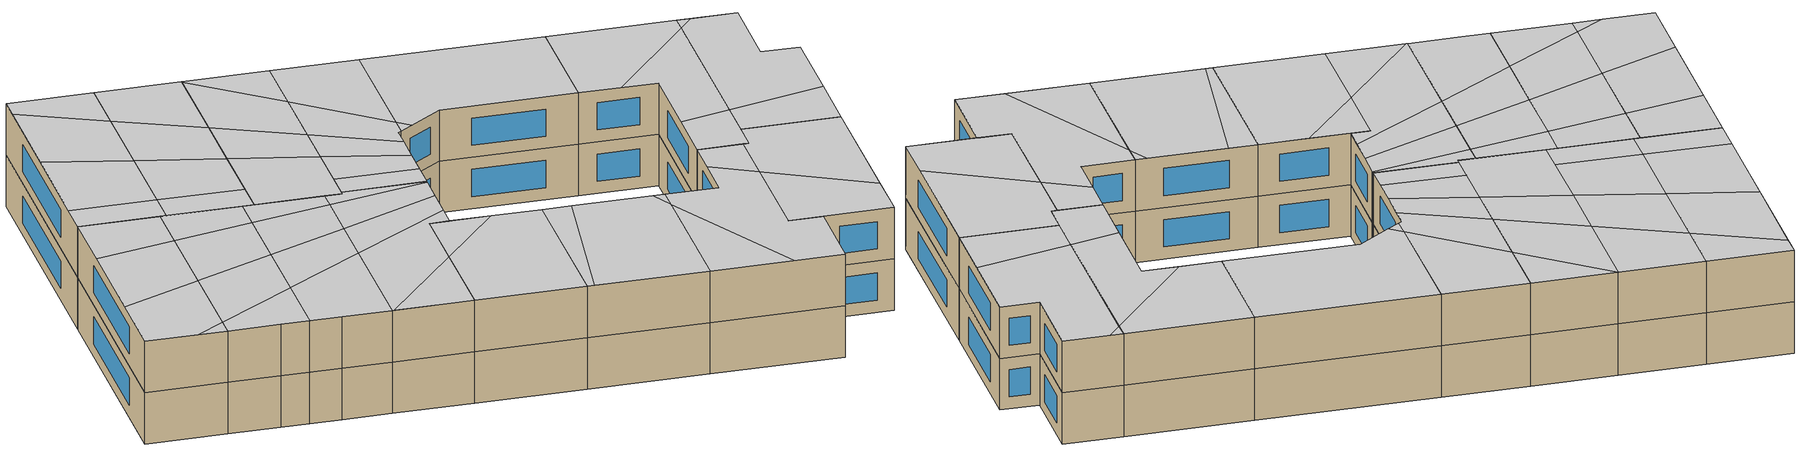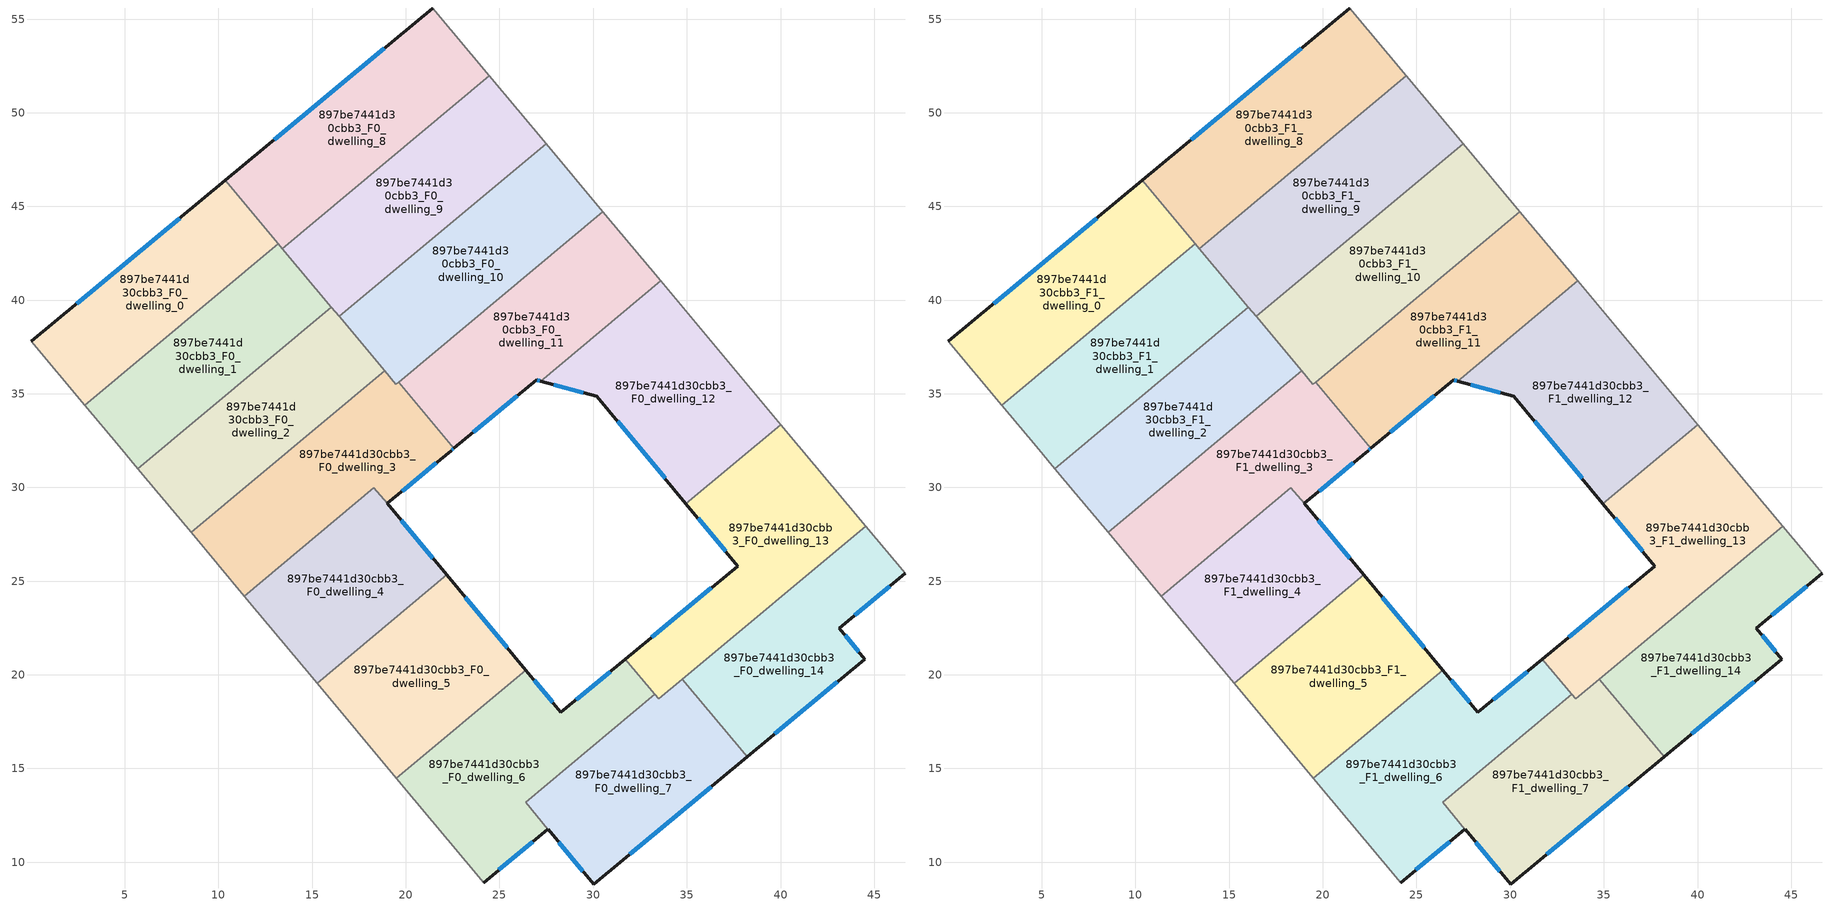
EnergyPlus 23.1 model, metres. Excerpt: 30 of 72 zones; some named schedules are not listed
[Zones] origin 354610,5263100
897be7441d30cbb3_F0_dwelling_0
 floor ground (EU_floor_Construction): 10.36,46.4 13.19,43.02 2.87,34.39 0.02,37.8 z0
 wall outside (EU_wall_Construction): 10.36,46.4 0.02,37.8 z0:3
 wall to 897be7441d30cbb3_F0_dwelling_1 (EU_wall_Construction): 2.87,34.39 13.19,43.02 z0:3
 wall adiabatic (EU_wall_Construction): 0.02,37.8 2.87,34.39 z0:3
 wall to 897be7441d30cbb3_F0_dwelling_8 (EU_wall_Construction): 13.19,43.02 10.36,46.4 z0:3
 window (EU_Window_Construction): 7.93,44.38 2.45,39.82 z0.7:2.3
897be7441d30cbb3_F0_dwelling_1
 floor ground (EU_floor_Construction): 13.19,43.02 16.03,39.62 5.7,31 4.7,32.2 2.87,34.39 z0
 wall to 897be7441d30cbb3_F0_dwelling_2 (EU_wall_Construction): 5.7,31 16.03,39.62 z0:3
 wall adiabatic (EU_wall_Construction): 2.87,34.39 4.7,32.2 5.7,31 z0:3
 wall to 897be7441d30cbb3_F0_dwelling_9 (EU_wall_Construction): 16.03,39.62 13.41,42.75 z0:3
 wall to 897be7441d30cbb3_F0_dwelling_8 (EU_wall_Construction): 13.41,42.75 13.19,43.02 z0:3
897be7441d30cbb3_F0_dwelling_10
 floor ground (EU_floor_Construction): 27.48,48.35 30.51,44.72 19.47,35.5 16.44,39.13 z0
 wall to 897be7441d30cbb3_F0_dwelling_9 (EU_wall_Construction): 27.48,48.35 16.44,39.13 z0:3
 wall adiabatic (EU_wall_Construction): 30.51,44.72 27.48,48.35 z0:3
 wall to 897be7441d30cbb3_F0_dwelling_11 (EU_wall_Construction): 19.62,35.63 30.51,44.72 z0:3
 wall to 897be7441d30cbb3_F0_dwelling_2 (EU_wall_Construction): 16.44,39.13 18.86,36.23 z0:3
 wall to 897be7441d30cbb3_F0_dwelling_3 (EU_wall_Construction): 18.86,36.22 19.47,35.5 19.62,35.63 z0:3
897be7441d30cbb3_F0_dwelling_11
 floor ground (EU_floor_Construction): 30.51,44.72 33.6,41.03 27.19,35.68 26.98,35.74 22.57,32.1 19.62,35.63 z0
 wall outside (EU_wall_Construction): 22.57,32.1 26.98,35.74 27.19,35.68 z0:3
 wall adiabatic (EU_wall_Construction): 33.6,41.03 30.51,44.72 z0:3
 wall to 897be7441d30cbb3_F0_dwelling_12 (EU_wall_Construction): 27.19,35.68 33.6,41.03 z0:3
 wall to 897be7441d30cbb3_F0_dwelling_3 (EU_wall_Construction): 19.62,35.63 22.57,32.1 z0:3
 window (EU_Window_Construction): 27.03,35.73 27.14,35.7 / 23.6,32.95 25.94,34.89 z0.7:2.3
897be7441d30cbb3_F0_dwelling_12
 floor ground (EU_floor_Construction): 33.6,41.03 40.01,33.36 34.95,29.13 30.19,34.87 27.19,35.68 z0
 wall outside (EU_wall_Construction): 27.19,35.68 30.19,34.87 34.95,29.13 z0:3
 wall adiabatic (EU_wall_Construction): 40.01,33.36 33.6,41.03 z0:3
 wall to 897be7441d30cbb3_F0_dwelling_13 (EU_wall_Construction): 34.95,29.13 40.01,33.36 z0:3
 window (EU_Window_Construction): 31.31,33.52 33.83,30.48 / 27.9,35.49 29.48,35.06 z0.7:2.3
897be7441d30cbb3_F0_dwelling_13
 floor ground (EU_floor_Construction): 40.01,33.36 44.54,27.94 33.49,18.71 31.72,20.84 37.72,25.8 34.95,29.13 z0
 wall outside (EU_wall_Construction): 34.95,29.13 37.72,25.8 31.72,20.84 z0:3
 wall adiabatic (EU_wall_Construction): 44.54,27.94 40.01,33.36 z0:3
 wall to 897be7441d30cbb3_F0_dwelling_14 (EU_wall_Construction): 34.76,19.77 44.54,27.94 z0:3
 wall to 897be7441d30cbb3_F0_dwelling_6 (EU_wall_Construction): 31.72,20.84 33.29,18.96 z0:3
 wall to 897be7441d30cbb3_F0_dwelling_7 (EU_wall_Construction): 33.29,18.96 33.49,18.71 34.76,19.77 z0:3
 window (EU_Window_Construction): 36.31,24.63 33.13,22 / 35.6,28.35 37.07,26.58 z0.7:2.3
897be7441d30cbb3_F0_dwelling_14
 floor ground (EU_floor_Construction): 44.54,27.94 46.65,25.41 43.13,22.49 44.49,20.84 38.22,15.63 34.76,19.77 z0
 wall outside (EU_wall_Construction): 38.22,15.63 44.49,20.84 43.13,22.49 46.65,25.41 z0:3
 wall adiabatic (EU_wall_Construction): 46.65,25.41 44.54,27.94 z0:3
 wall to 897be7441d30cbb3_F0_dwelling_7 (EU_wall_Construction): 34.76,19.77 38.22,15.63 z0:3
 window (EU_Window_Construction): 43.95,23.17 45.82,24.72 / 44.17,21.23 43.45,22.1 / 39.69,16.85 43.02,19.62 z0.7:2.3
897be7441d30cbb3_F0_dwelling_2
 floor ground (EU_floor_Construction): 16.03,39.62 18.86,36.22 8.54,27.6 6.8,29.67 5.7,31 z0
 wall to 897be7441d30cbb3_F0_dwelling_3 (EU_wall_Construction): 8.54,27.6 18.86,36.22 z0:3
 wall adiabatic (EU_wall_Construction): 5.7,31 6.8,29.67 8.54,27.6 z0:3
 wall to 897be7441d30cbb3_F0_dwelling_9 (EU_wall_Construction): 16.44,39.13 16.03,39.62 z0:3
897be7441d30cbb3_F0_dwelling_3
 floor ground (EU_floor_Construction): 19.62,35.63 22.57,32.1 22.42,31.97 19,29.14 18.3,29.99 11.37,24.2 8.54,27.6 18.86,36.22 19.47,35.5 z0
 wall outside (EU_wall_Construction): 19,29.14 22.42,31.97 22.57,32.1 z0:3
 wall to 897be7441d30cbb3_F0_dwelling_4 (EU_wall_Construction): 11.37,24.2 18.3,29.99 19,29.14 z0:3
 wall adiabatic (EU_wall_Construction): 8.54,27.6 11.37,24.2 z0:3
 window (EU_Window_Construction): 22.45,32 22.53,32.07 / 19.8,29.81 21.61,31.31 z0.7:2.3
897be7441d30cbb3_F0_dwelling_4
 floor ground (EU_floor_Construction): 18.3,29.99 22.17,25.33 15.26,19.55 11.37,24.2 z0
 wall outside (EU_wall_Construction): 22.17,25.33 19,29.15 z0:3
 wall to 897be7441d30cbb3_F0_dwelling_5 (EU_wall_Construction): 15.26,19.55 22.17,25.33 z0:3
 wall adiabatic (EU_wall_Construction): 11.37,24.2 15.26,19.55 z0:3
 window (EU_Window_Construction): 21.43,26.23 19.74,28.25 z0.7:2.3
897be7441d30cbb3_F0_dwelling_5
 floor ground (EU_floor_Construction): 22.17,25.33 26.4,20.25 19.5,14.48 15.26,19.55 z0
 wall outside (EU_wall_Construction): 26.4,20.25 22.17,25.33 z0:3
 wall to 897be7441d30cbb3_F0_dwelling_6 (EU_wall_Construction): 19.5,14.48 26.4,20.25 z0:3
 wall adiabatic (EU_wall_Construction): 15.26,19.55 19.5,14.48 z0:3
 window (EU_Window_Construction): 25.41,21.44 23.17,24.14 z0.7:2.3
897be7441d30cbb3_F0_dwelling_6
 floor ground (EU_floor_Construction): 31.72,20.84 33.29,18.96 26.39,13.2 27.59,11.76 24.15,8.91 19.5,14.48 26.4,20.25 28.28,17.99 z0
 wall outside (EU_wall_Construction): 31.72,20.84 28.28,17.99 26.4,20.25 / 24.15,8.91 27.59,11.76 z0:3
 wall adiabatic (EU_wall_Construction): 19.5,14.48 24.15,8.91 z0:3
 wall to 897be7441d30cbb3_F0_dwelling_7 (EU_wall_Construction): 27.59,11.76 26.39,13.2 33.29,18.96 z0:3
 window (EU_Window_Construction): 27.84,18.52 26.84,19.72 / 30.91,20.17 29.08,18.66 / 24.96,9.58 26.78,11.09 z0.7:2.3
897be7441d30cbb3_F0_dwelling_7
 floor ground (EU_floor_Construction): 34.76,19.77 38.22,15.63 30.03,8.83 26.39,13.2 33.29,18.96 33.49,18.71 z0
 wall outside (EU_wall_Construction): 27.59,11.76 30.03,8.83 38.22,15.63 z0:3
 window (EU_Window_Construction): 31.95,10.43 36.3,14.03 / 28.16,11.07 29.46,9.52 z0.7:2.3
897be7441d30cbb3_F0_dwelling_8
 floor ground (EU_floor_Construction): 21.43,55.59 24.45,51.98 13.41,42.75 10.36,46.4 z0
 wall outside (EU_wall_Construction): 21.43,55.59 10.36,46.4 z0:3
 wall to 897be7441d30cbb3_F0_dwelling_9 (EU_wall_Construction): 13.41,42.75 24.45,51.98 z0:3
 wall adiabatic (EU_wall_Construction): 24.45,51.98 21.43,55.59 z0:3
 window (EU_Window_Construction): 18.83,53.43 12.96,48.56 z0.7:2.3
897be7441d30cbb3_F0_dwelling_9
 floor ground (EU_floor_Construction): 24.45,51.98 27.48,48.35 16.44,39.13 13.41,42.75 z0
 wall adiabatic (EU_wall_Construction): 27.48,48.35 24.45,51.98 z0:3
897be7441d30cbb3_F1_dwelling_0
 floor to 897be7441d30cbb3_F0_dwelling_0 (EU_floor_Construction): 10.36,46.4 13.19,43.02 2.87,34.39 0.02,37.8 z3
 wall outside (EU_wall_Construction): 10.36,46.4 0.02,37.8 z3:6
 wall to 897be7441d30cbb3_F1_dwelling_1 (EU_wall_Construction): 2.87,34.39 13.19,43.02 z3:6
 wall adiabatic (EU_wall_Construction): 0.02,37.8 2.87,34.39 z3:6
 wall to 897be7441d30cbb3_F1_dwelling_8 (EU_wall_Construction): 13.19,43.02 10.36,46.4 z3:6
 window (EU_Window_Construction): 7.93,44.38 2.45,39.82 z3.7:5.3
 ceiling adiabatic (EU_roof_Construction): 10.99,41.18 7.47,43.99 3.12,40.38 7.39,38.17 z6
 ceiling to 897be7441d30cbb3_F2_dwelling_7 (EU_floor_Construction): 7.39,38.17 3.12,40.38 0.02,37.8 1.84,35.62 3.66,35.06 z6
 ceiling to 897be7441d30cbb3_F2_dwelling_5 (EU_floor_Construction): 13.19,43.02 10.36,46.4 7.47,43.99 10.99,41.18 z6
 ceiling to 897be7441d30cbb3_F2_dwelling_8 (EU_floor_Construction): 3.66,35.06 1.84,35.62 2.87,34.39 z6
897be7441d30cbb3_F1_dwelling_1
 floor to 897be7441d30cbb3_F0_dwelling_1 (EU_floor_Construction): 13.19,43.02 16.03,39.62 5.7,31 4.7,32.2 2.87,34.39 z3
 wall to 897be7441d30cbb3_F1_dwelling_2 (EU_wall_Construction): 5.7,31 16.03,39.62 z3:6
 wall adiabatic (EU_wall_Construction): 2.87,34.39 4.7,32.2 5.7,31 z3:6
 wall to 897be7441d30cbb3_F1_dwelling_9 (EU_wall_Construction): 16.03,39.62 13.41,42.75 z3:6
 wall to 897be7441d30cbb3_F1_dwelling_8 (EU_wall_Construction): 13.41,42.75 13.19,43.02 z3:6
 ceiling to 897be7441d30cbb3_F2_dwelling_7 (EU_floor_Construction): 11.66,35.97 7.39,38.17 3.66,35.06 8.69,33.49 z6
 ceiling to 897be7441d30cbb3_F2_dwelling_8 (EU_floor_Construction): 8.69,33.49 3.66,35.06 2.87,34.39 4.7,32.2 5.7,31 z6
 ceiling to 897be7441d30cbb3_F2_dwelling_6 (EU_floor_Construction): 14.53,38.37 10.99,41.18 7.39,38.17 11.66,35.97 z6
 ceiling to 897be7441d30cbb3_F2_dwelling_5 (EU_floor_Construction): 16.03,39.62 13.19,43.02 10.99,41.18 14.53,38.37 z6
897be7441d30cbb3_F1_dwelling_10
 floor to 897be7441d30cbb3_F0_dwelling_10 (EU_floor_Construction): 27.48,48.35 30.51,44.72 19.47,35.5 16.44,39.13 z3
 wall to 897be7441d30cbb3_F1_dwelling_9 (EU_wall_Construction): 27.48,48.35 16.44,39.13 z3:6
 wall adiabatic (EU_wall_Construction): 30.51,44.72 27.48,48.35 z3:6
 wall to 897be7441d30cbb3_F1_dwelling_11 (EU_wall_Construction): 19.62,35.63 30.51,44.72 z3:6
 wall to 897be7441d30cbb3_F1_dwelling_2 (EU_wall_Construction): 16.44,39.13 18.86,36.23 z3:6
 wall to 897be7441d30cbb3_F1_dwelling_3 (EU_wall_Construction): 18.86,36.22 19.47,35.5 19.62,35.63 z3:6
 ceiling to 897be7441d30cbb3_F2_dwelling_2 (EU_floor_Construction): 27.73,42.4 27.47,48.35 23.34,44.89 24.76,39.92 z6
 ceiling to 897be7441d30cbb3_F2_dwelling_1 (EU_floor_Construction): 30.51,44.72 27.48,48.35 27.47,48.35 27.73,42.4 z6
 ceiling to 897be7441d30cbb3_F2_dwelling_3 (EU_floor_Construction): 24.76,39.92 23.34,44.89 20.57,42.58 22.78,38.26 z6
 ceiling adiabatic (EU_roof_Construction): 22.78,38.26 20.57,42.58 16.44,39.13 19.47,35.5 z6
897be7441d30cbb3_F1_dwelling_11
 floor to 897be7441d30cbb3_F0_dwelling_11 (EU_floor_Construction): 30.51,44.72 33.6,41.03 27.19,35.68 26.98,35.74 22.57,32.1 19.62,35.63 z3
 wall outside (EU_wall_Construction): 22.57,32.1 26.98,35.74 27.19,35.68 z3:6
 wall adiabatic (EU_wall_Construction): 33.6,41.03 30.51,44.72 z3:6
 wall to 897be7441d30cbb3_F1_dwelling_12 (EU_wall_Construction): 27.19,35.68 33.6,41.03 z3:6
 wall to 897be7441d30cbb3_F1_dwelling_3 (EU_wall_Construction): 19.62,35.63 22.57,32.1 z3:6
 window (EU_Window_Construction): 27.03,35.73 27.14,35.7 / 23.6,32.95 25.94,34.89 z3.7:5.3
 ceiling to 897be7441d30cbb3_F2_dwelling_1 (EU_floor_Construction): 33.6,41.03 30.51,44.72 27.73,42.4 27.98,36.34 z6
 ceiling to 897be7441d30cbb3_F2_dwelling_3 (EU_floor_Construction): 26.15,35.06 24.76,39.92 22.78,38.26 24.93,34.05 z6
 ceiling to 897be7441d30cbb3_F2_dwelling_2 (EU_floor_Construction): 27.19,35.68 27.98,36.34 27.73,42.4 24.76,39.92 26.15,35.06 26.98,35.74 z6
 ceiling to 897be7441d30cbb3_F2_dwelling_4 (EU_floor_Construction): 24.93,34.05 22.78,38.26 20.8,36.61 23.71,33.04 z6
 ceiling adiabatic (EU_roof_Construction): 23.71,33.04 20.8,36.61 19.62,35.63 22.57,32.1 z6
897be7441d30cbb3_F1_dwelling_12
 floor to 897be7441d30cbb3_F0_dwelling_12 (EU_floor_Construction): 33.6,41.03 40.01,33.36 34.95,29.13 30.19,34.87 27.19,35.68 z3
 wall outside (EU_wall_Construction): 27.19,35.68 30.19,34.87 34.95,29.13 z3:6
 wall adiabatic (EU_wall_Construction): 40.01,33.36 33.6,41.03 z3:6
 wall to 897be7441d30cbb3_F1_dwelling_13 (EU_wall_Construction): 34.95,29.13 40.01,33.36 z3:6
 window (EU_Window_Construction): 31.31,33.52 33.83,30.48 / 27.9,35.49 29.48,35.06 z3.7:5.3
 ceiling to 897be7441d30cbb3_F2_dwelling_2 (EU_floor_Construction): 28.02,35.46 27.98,36.34 27.19,35.68 z6
 ceiling adiabatic (EU_roof_Construction): 40.01,33.36 33.6,41.03 27.98,36.34 28.02,35.46 30.19,34.87 34.95,29.13 z6
897be7441d30cbb3_F1_dwelling_13
 floor to 897be7441d30cbb3_F0_dwelling_13 (EU_floor_Construction): 40.01,33.36 44.54,27.94 33.49,18.71 31.72,20.84 37.72,25.8 34.95,29.13 z3
 wall outside (EU_wall_Construction): 34.95,29.13 37.72,25.8 31.72,20.84 z3:6
 wall adiabatic (EU_wall_Construction): 44.54,27.94 40.01,33.36 z3:6
 wall to 897be7441d30cbb3_F1_dwelling_14 (EU_wall_Construction): 34.76,19.77 44.54,27.94 z3:6
 wall to 897be7441d30cbb3_F1_dwelling_6 (EU_wall_Construction): 31.72,20.84 33.29,18.96 z3:6
 wall to 897be7441d30cbb3_F1_dwelling_7 (EU_wall_Construction): 33.29,18.96 33.49,18.71 34.76,19.77 z3:6
 window (EU_Window_Construction): 36.31,24.63 33.13,22 / 35.6,28.35 37.07,26.58 z3.7:5.3
 ceiling to 897be7441d30cbb3_F2_dwelling_13 (EU_floor_Construction): 43.84,27.35 36.43,27.35 37.72,25.8 34.25,22.93 36.51,21.23 z6
 ceiling to 897be7441d30cbb3_F2_dwelling_0 (EU_floor_Construction): 44.54,27.94 40.01,33.36 34.95,29.13 36.43,27.35 43.84,27.35 z6
 ceiling to 897be7441d30cbb3_F2_dwelling_12 (EU_floor_Construction): 36.51,21.23 34.25,22.93 31.72,20.84 33.29,18.96 33.49,18.71 z6
897be7441d30cbb3_F1_dwelling_14
 floor to 897be7441d30cbb3_F0_dwelling_14 (EU_floor_Construction): 44.54,27.94 46.65,25.41 43.13,22.49 44.49,20.84 38.22,15.63 34.76,19.77 z3
 wall outside (EU_wall_Construction): 38.22,15.63 44.49,20.84 43.13,22.49 46.65,25.41 z3:6
 wall adiabatic (EU_wall_Construction): 46.65,25.41 44.54,27.94 z3:6
 wall to 897be7441d30cbb3_F1_dwelling_7 (EU_wall_Construction): 34.76,19.77 38.22,15.63 z3:6
 window (EU_Window_Construction): 43.95,23.17 45.82,24.72 / 44.17,21.23 43.45,22.1 / 39.69,16.85 43.02,19.62 z3.7:5.3
 ceiling to 897be7441d30cbb3_F2_dwelling_13 (EU_floor_Construction): 44.49,20.84 43.13,22.49 46.65,25.41 45.03,27.35 43.84,27.35 36.51,21.23 40.95,17.9 z6
 ceiling to 897be7441d30cbb3_F2_dwelling_0 (EU_floor_Construction): 45.03,27.35 44.54,27.94 43.84,27.35 z6
 ceiling to 897be7441d30cbb3_F2_dwelling_12 (EU_floor_Construction): 40.95,17.9 36.51,21.23 34.76,19.77 38.22,15.63 z6
897be7441d30cbb3_F1_dwelling_2
 floor to 897be7441d30cbb3_F0_dwelling_2 (EU_floor_Construction): 16.03,39.62 18.86,36.22 8.54,27.6 6.8,29.67 5.7,31 z3
 wall to 897be7441d30cbb3_F1_dwelling_3 (EU_wall_Construction): 8.54,27.6 18.86,36.22 z3:6
 wall adiabatic (EU_wall_Construction): 5.7,31 6.8,29.67 8.54,27.6 z3:6
 wall to 897be7441d30cbb3_F1_dwelling_9 (EU_wall_Construction): 16.44,39.13 16.03,39.62 z3:6
 ceiling to 897be7441d30cbb3_F2_dwelling_8 (EU_floor_Construction): 13.71,31.92 8.69,33.49 5.7,31 6.8,29.67 8.54,27.6 z6
 ceiling to 897be7441d30cbb3_F2_dwelling_7 (EU_floor_Construction): 15.92,33.77 11.66,35.97 8.69,33.49 13.71,31.92 z6
 ceiling to 897be7441d30cbb3_F2_dwelling_6 (EU_floor_Construction): 18.06,35.55 14.53,38.37 11.66,35.97 15.92,33.77 z6
 ceiling to 897be7441d30cbb3_F2_dwelling_5 (EU_floor_Construction): 18.86,36.22 16.03,39.62 14.53,38.37 18.06,35.55 z6
897be7441d30cbb3_F1_dwelling_3
 floor to 897be7441d30cbb3_F0_dwelling_3 (EU_floor_Construction): 19.62,35.63 22.57,32.1 22.42,31.97 19,29.14 18.3,29.99 11.37,24.2 8.54,27.6 18.86,36.22 19.47,35.5 z3
 wall outside (EU_wall_Construction): 19,29.14 22.42,31.97 22.57,32.1 z3:6
 wall to 897be7441d30cbb3_F1_dwelling_4 (EU_wall_Construction): 11.37,24.2 18.3,29.99 19,29.14 z3:6
 wall adiabatic (EU_wall_Construction): 8.54,27.6 11.37,24.2 z3:6
 window (EU_Window_Construction): 22.45,32 22.53,32.07 / 19.8,29.81 21.61,31.31 z3.7:5.3
 ceiling to 897be7441d30cbb3_F2_dwelling_9 (EU_floor_Construction): 15.27,27.46 8.61,27.51 11.37,24.2 z6
 ceiling to 897be7441d30cbb3_F2_dwelling_8 (EU_floor_Construction): 19,29.14 19.99,29.96 13.71,31.92 8.54,27.6 8.61,27.51 15.27,27.46 18.3,29.99 z6
 ceiling to 897be7441d30cbb3_F2_dwelling_7 (EU_floor_Construction): 21.26,31.02 15.92,33.77 13.71,31.92 19.99,29.96 z6
 ceiling to 897be7441d30cbb3_F2_dwelling_6 (EU_floor_Construction): 22.42,31.97 22.49,32.03 18.06,35.55 15.92,33.77 21.26,31.02 z6
 ceiling to 897be7441d30cbb3_F2_dwelling_5 (EU_floor_Construction): 22.57,32.1 19.62,35.63 19.47,35.5 18.86,36.22 18.06,35.55 22.49,32.03 z6
897be7441d30cbb3_F1_dwelling_4
 floor to 897be7441d30cbb3_F0_dwelling_4 (EU_floor_Construction): 18.3,29.99 22.17,25.33 15.26,19.55 11.37,24.2 z3
 wall outside (EU_wall_Construction): 22.17,25.33 19,29.15 z3:6
 wall to 897be7441d30cbb3_F1_dwelling_5 (EU_wall_Construction): 15.26,19.55 22.17,25.33 z3:6
 wall adiabatic (EU_wall_Construction): 11.37,24.2 15.26,19.55 z3:6
 window (EU_Window_Construction): 21.43,26.23 19.74,28.25 z3.7:5.3
 ceiling to 897be7441d30cbb3_F2_dwelling_9 (EU_floor_Construction): 22.17,25.33 20.44,27.42 15.27,27.46 11.37,24.2 15.26,19.56 z6
 ceiling to 897be7441d30cbb3_F2_dwelling_8 (EU_floor_Construction): 20.44,27.42 18.3,29.99 15.27,27.46 z6
897be7441d30cbb3_F1_dwelling_5
 floor to 897be7441d30cbb3_F0_dwelling_5 (EU_floor_Construction): 22.17,25.33 26.4,20.25 19.5,14.48 15.26,19.55 z3
 wall outside (EU_wall_Construction): 26.4,20.25 22.17,25.33 z3:6
 wall to 897be7441d30cbb3_F1_dwelling_6 (EU_wall_Construction): 19.5,14.48 26.4,20.25 z3:6
 wall adiabatic (EU_wall_Construction): 15.26,19.55 19.5,14.48 z3:6
 window (EU_Window_Construction): 25.41,21.44 23.17,24.14 z3.7:5.3
 ceiling to 897be7441d30cbb3_F2_dwelling_10 (EU_floor_Construction): 25.53,19.51 25.98,20.76 23.2,24.09 15.52,19.24 19.5,14.48 z6
 ceiling to 897be7441d30cbb3_F2_dwelling_11 (EU_floor_Construction): 26.4,20.25 25.98,20.76 25.53,19.51 z6
 ceiling to 897be7441d30cbb3_F2_dwelling_9 (EU_floor_Construction): 23.2,24.09 22.17,25.33 15.26,19.56 15.52,19.24 z6
897be7441d30cbb3_F1_dwelling_6
 floor to 897be7441d30cbb3_F0_dwelling_6 (EU_floor_Construction): 31.72,20.84 33.29,18.96 26.39,13.2 27.59,11.76 24.15,8.91 19.5,14.48 26.4,20.25 28.28,17.99 z3
 wall outside (EU_wall_Construction): 31.72,20.84 28.28,17.99 26.4,20.25 / 24.15,8.91 27.59,11.76 z3:6
 wall adiabatic (EU_wall_Construction): 19.5,14.48 24.15,8.91 z3:6
 wall to 897be7441d30cbb3_F1_dwelling_7 (EU_wall_Construction): 27.59,11.76 26.39,13.2 33.29,18.96 z3:6
 window (EU_Window_Construction): 27.84,18.52 26.84,19.72 / 30.91,20.17 29.08,18.66 / 24.96,9.58 26.78,11.09 z3.7:5.3
 ceiling to 897be7441d30cbb3_F2_dwelling_11 (EU_floor_Construction): 27.59,11.76 26.39,13.2 30.77,16.86 30.16,19.55 28.28,17.99 26.4,20.25 25.53,19.51 22.43,10.97 24.15,8.91 z6
 ceiling to 897be7441d30cbb3_F2_dwelling_10 (EU_floor_Construction): 22.43,10.97 25.53,19.51 19.5,14.48 z6
 ceiling to 897be7441d30cbb3_F2_dwelling_12 (EU_floor_Construction): 33.29,18.96 31.72,20.84 30.16,19.55 30.77,16.86 z6
897be7441d30cbb3_F1_dwelling_7
 floor to 897be7441d30cbb3_F0_dwelling_7 (EU_floor_Construction): 34.76,19.77 38.22,15.63 30.03,8.83 26.39,13.2 33.29,18.96 33.49,18.71 z3
 wall outside (EU_wall_Construction): 27.59,11.76 30.03,8.83 38.22,15.63 z3:6
 window (EU_Window_Construction): 31.95,10.43 36.3,14.03 / 28.16,11.07 29.46,9.52 z3.7:5.3
 ceiling to 897be7441d30cbb3_F2_dwelling_12 (EU_floor_Construction): 38.22,15.63 34.76,19.77 33.49,18.71 33.29,18.96 30.77,16.86 32.2,10.64 z6
 ceiling to 897be7441d30cbb3_F2_dwelling_11 (EU_floor_Construction): 32.2,10.64 30.77,16.86 26.39,13.2 30.03,8.83 z6
897be7441d30cbb3_F1_dwelling_8
 floor to 897be7441d30cbb3_F0_dwelling_8 (EU_floor_Construction): 21.43,55.59 24.45,51.98 13.41,42.75 10.36,46.4 z3
 wall outside (EU_wall_Construction): 21.43,55.59 10.36,46.4 z3:6
 wall to 897be7441d30cbb3_F1_dwelling_9 (EU_wall_Construction): 13.41,42.75 24.45,51.98 z3:6
 wall adiabatic (EU_wall_Construction): 24.45,51.98 21.43,55.59 z3:6
 window (EU_Window_Construction): 18.83,53.43 12.96,48.56 z3.7:5.3
 ceiling to 897be7441d30cbb3_F2_dwelling_3 (EU_floor_Construction): 21.92,49.86 20.5,54.82 16.16,51.21 18.36,46.89 z6
 ceiling to 897be7441d30cbb3_F2_dwelling_4 (EU_floor_Construction): 18.36,46.89 16.16,51.21 11.81,47.6 14.81,43.93 z6
 ceiling to 897be7441d30cbb3_F2_dwelling_2 (EU_floor_Construction): 24.45,51.98 21.43,55.59 20.5,54.82 21.92,49.86 z6
 ceiling to 897be7441d30cbb3_F2_dwelling_5 (EU_floor_Construction): 14.81,43.93 11.81,47.6 10.36,46.4 13.41,42.75 z6
897be7441d30cbb3_F1_dwelling_9
 floor to 897be7441d30cbb3_F0_dwelling_9 (EU_floor_Construction): 24.45,51.98 27.48,48.35 16.44,39.13 13.41,42.75 z3
 wall adiabatic (EU_wall_Construction): 27.48,48.35 24.45,51.98 z3:6
 ceiling to 897be7441d30cbb3_F2_dwelling_4 (EU_floor_Construction): 20.57,42.58 18.36,46.89 14.81,43.93 17.8,40.27 z6
 ceiling to 897be7441d30cbb3_F2_dwelling_2 (EU_floor_Construction): 27.47,48.35 27.47,48.36 24.45,51.98 21.92,49.86 23.34,44.89 z6
 ceiling to 897be7441d30cbb3_F2_dwelling_3 (EU_floor_Construction): 23.34,44.89 21.92,49.86 18.36,46.89 20.57,42.58 z6
 ceiling to 897be7441d30cbb3_F2_dwelling_5 (EU_floor_Construction): 17.8,40.27 14.81,43.93 13.41,42.76 16.44,39.13 z6
[Building]
EU S2 Campaign: North Axis=0; Terrain=City; Solar Distribution=FullExterior
[Site:Location]
Budapest.Ferenc.Liszt.Intl.AP: Latitude=47.437; Longitude=19.256; Time Zone=1; Elevation=185
[SizingPeriod:WeatherFileDays]
AnnualSizingPeriod: Begin Month=1; Begin Day of Month=1; End Month=12; End Day of Month=31; Day of Week for Start Day=Monday; Use Weather File Daylight Saving Period=No; Use Weather File Rain and Snow Indicators=No
[MATERIAL]
EU_InternalMass_Material: Roughness=MediumRough; Thickness=0.1; Conductivity=1; Density=1800; Specific Heat=900; Thermal Absorptance=0.9; Solar Absorptance=0.7; Visible Absorptance=0.7
[MATERIAL:NOMASS] Roughness=MediumRough; Thermal Absorptance=0.9; Solar Absorptance=0.7; Visible Absorptance=0.7
Name | Thermal Resistance
EU_wall_NoMass | 0.832559
EU_roof_NoMass | 1.39638
EU_floor_NoMass | 0.872794
[WINDOWMATERIAL:SIMPLEGLAZINGSYSTEM]
EU_Window_SimpleGlazing: UFactor=2.79869; Solar Heat Gain Coefficient=0.75; Visible Transmittance=0.75
[CONSTRUCTION]
EU_wall_Construction: EU_wall_NoMass
EU_roof_Construction: EU_roof_NoMass
EU_floor_Construction: EU_floor_NoMass
EU_Window_Construction: EU_Window_SimpleGlazing
EU_InternalMass_Construction: EU_InternalMass_Material
[ZONE] Type=1; Multiplier=1; Ceiling Height=autocalculate; Floor Area=autocalculate; Part of Total Floor Area=Yes
Name | Volume
897be7441d30cbb3_F0_dwelling_0; 897be7441d30cbb3_F1_dwelling_0 | 178.558
897be7441d30cbb3_F0_dwelling_1; 897be7441d30cbb3_F1_dwelling_1 | 178.614
897be7441d30cbb3_F0_dwelling_10; 897be7441d30cbb3_F1_dwelling_10 | 204.095
897be7441d30cbb3_F0_dwelling_11; 897be7441d30cbb3_F1_dwelling_11 | 201.362
897be7441d30cbb3_F0_dwelling_12; 897be7441d30cbb3_F1_dwelling_12; 897be7441d30cbb3_F0_dwelling_13; 897be7441d30cbb3_F1_dwelling_13 | 204.09
897be7441d30cbb3_F0_dwelling_14; 897be7441d30cbb3_F1_dwelling_14 | 177.438
897be7441d30cbb3_F0_dwelling_2; 897be7441d30cbb3_F1_dwelling_2 | 178.588
897be7441d30cbb3_F0_dwelling_3; 897be7441d30cbb3_F1_dwelling_3 | 196.074
897be7441d30cbb3_F0_dwelling_4; 897be7441d30cbb3_F1_dwelling_4 | 163.861
897be7441d30cbb3_F0_dwelling_5; 897be7441d30cbb3_F1_dwelling_5 | 178.582
897be7441d30cbb3_F0_dwelling_6; 897be7441d30cbb3_F1_dwelling_6 | 203.52
897be7441d30cbb3_F0_dwelling_7 | 180.353
897be7441d30cbb3_F1_dwelling_7 | 180.307
897be7441d30cbb3_F0_dwelling_8; 897be7441d30cbb3_F1_dwelling_8 | 204.081
897be7441d30cbb3_F0_dwelling_9; 897be7441d30cbb3_F1_dwelling_9 | 204.094
[INTERNALMASS] Construction=EU_InternalMass_Construction
Name | Zone or ZoneList | Surface Area
897be7441d30cbb3_F0_dwelling_0_EU_InternalMass | 897be7441d30cbb3_F0_dwelling_0 | 59.5195
897be7441d30cbb3_F0_dwelling_1_EU_InternalMass | 897be7441d30cbb3_F0_dwelling_1 | 59.5378
897be7441d30cbb3_F0_dwelling_2_EU_InternalMass | 897be7441d30cbb3_F0_dwelling_2 | 59.5292
897be7441d30cbb3_F0_dwelling_3_EU_InternalMass | 897be7441d30cbb3_F0_dwelling_3 | 65.3585
897be7441d30cbb3_F0_dwelling_4_EU_InternalMass | 897be7441d30cbb3_F0_dwelling_4 | 54.6204
897be7441d30cbb3_F0_dwelling_5_EU_InternalMass | 897be7441d30cbb3_F0_dwelling_5 | 59.5273
897be7441d30cbb3_F0_dwelling_6_EU_InternalMass | 897be7441d30cbb3_F0_dwelling_6 | 67.8397
897be7441d30cbb3_F0_dwelling_7_EU_InternalMass | 897be7441d30cbb3_F0_dwelling_7 | 60.1185
897be7441d30cbb3_F0_dwelling_8_EU_InternalMass | 897be7441d30cbb3_F0_dwelling_8 | 68.0269
897be7441d30cbb3_F0_dwelling_9_EU_InternalMass | 897be7441d30cbb3_F0_dwelling_9 | 68.0316
897be7441d30cbb3_F0_dwelling_10_EU_InternalMass | 897be7441d30cbb3_F0_dwelling_10 | 68.0316
897be7441d30cbb3_F0_dwelling_11_EU_InternalMass | 897be7441d30cbb3_F0_dwelling_11 | 67.1226
897be7441d30cbb3_F0_dwelling_12_EU_InternalMass | 897be7441d30cbb3_F0_dwelling_12 | 68.0301
897be7441d30cbb3_F0_dwelling_13_EU_InternalMass | 897be7441d30cbb3_F0_dwelling_13 | 68.0299
897be7441d30cbb3_F0_dwelling_14_EU_InternalMass | 897be7441d30cbb3_F0_dwelling_14 | 59.1435
897be7441d30cbb3_F1_dwelling_0_EU_InternalMass | 897be7441d30cbb3_F1_dwelling_0 | 59.5195
897be7441d30cbb3_F1_dwelling_1_EU_InternalMass | 897be7441d30cbb3_F1_dwelling_1 | 59.5378
897be7441d30cbb3_F1_dwelling_2_EU_InternalMass | 897be7441d30cbb3_F1_dwelling_2 | 59.5292
897be7441d30cbb3_F1_dwelling_3_EU_InternalMass | 897be7441d30cbb3_F1_dwelling_3 | 65.3585
897be7441d30cbb3_F1_dwelling_4_EU_InternalMass | 897be7441d30cbb3_F1_dwelling_4 | 54.6204
897be7441d30cbb3_F1_dwelling_5_EU_InternalMass | 897be7441d30cbb3_F1_dwelling_5 | 59.5273
897be7441d30cbb3_F1_dwelling_6_EU_InternalMass | 897be7441d30cbb3_F1_dwelling_6 | 67.8397
897be7441d30cbb3_F1_dwelling_7_EU_InternalMass | 897be7441d30cbb3_F1_dwelling_7 | 60.1185
897be7441d30cbb3_F1_dwelling_8_EU_InternalMass | 897be7441d30cbb3_F1_dwelling_8 | 68.0269
897be7441d30cbb3_F1_dwelling_9_EU_InternalMass | 897be7441d30cbb3_F1_dwelling_9 | 68.0316
897be7441d30cbb3_F1_dwelling_10_EU_InternalMass | 897be7441d30cbb3_F1_dwelling_10 | 68.0316
897be7441d30cbb3_F1_dwelling_11_EU_InternalMass | 897be7441d30cbb3_F1_dwelling_11 | 67.1226
897be7441d30cbb3_F1_dwelling_12_EU_InternalMass | 897be7441d30cbb3_F1_dwelling_12 | 68.0301
897be7441d30cbb3_F1_dwelling_13_EU_InternalMass | 897be7441d30cbb3_F1_dwelling_13 | 68.0299
897be7441d30cbb3_F1_dwelling_14_EU_InternalMass | 897be7441d30cbb3_F1_dwelling_14 | 59.1435
[OTHEREQUIPMENT] Fuel Type=Electricity; Design Level Calculation Method=Watts/Area; Power per Zone Floor Area=1; Fraction Latent=0; Fraction Radiant=0; Fraction Lost=0; Carbon Dioxide Generation Rate=0; EndUse Subcategory=EU_Step8_InternalGains
Name | Zone or ZoneList or Space or SpaceList | Schedule
EU_Step8_InternalGain_897be7441d30cbb3_F0_dwelling_0_f000 | 897be7441d30cbb3_F0_dwelling_0 | EU_Step8_GainSchedule_897be7441d30cbb3_F0_dwelling_0_f000
EU_Step8_InternalGain_897be7441d30cbb3_F0_dwelling_1_f000 | 897be7441d30cbb3_F0_dwelling_1 | EU_Step8_GainSchedule_897be7441d30cbb3_F0_dwelling_1_f000
EU_Step8_InternalGain_897be7441d30cbb3_F0_dwelling_2_f000 | 897be7441d30cbb3_F0_dwelling_2 | EU_Step8_GainSchedule_897be7441d30cbb3_F0_dwelling_2_f000
EU_Step8_InternalGain_897be7441d30cbb3_F0_dwelling_3_f000 | 897be7441d30cbb3_F0_dwelling_3 | EU_Step8_GainSchedule_897be7441d30cbb3_F0_dwelling_3_f000
EU_Step8_InternalGain_897be7441d30cbb3_F0_dwelling_4_f000 | 897be7441d30cbb3_F0_dwelling_4 | EU_Step8_GainSchedule_897be7441d30cbb3_F0_dwelling_4_f000
EU_Step8_InternalGain_897be7441d30cbb3_F0_dwelling_5_f000 | 897be7441d30cbb3_F0_dwelling_5 | EU_Step8_GainSchedule_897be7441d30cbb3_F0_dwelling_5_f000
EU_Step8_InternalGain_897be7441d30cbb3_F0_dwelling_6_f000 | 897be7441d30cbb3_F0_dwelling_6 | EU_Step8_GainSchedule_897be7441d30cbb3_F0_dwelling_6_f000
EU_Step8_InternalGain_897be7441d30cbb3_F0_dwelling_7_f000 | 897be7441d30cbb3_F0_dwelling_7 | EU_Step8_GainSchedule_897be7441d30cbb3_F0_dwelling_7_f000
EU_Step8_InternalGain_897be7441d30cbb3_F0_dwelling_8_f000 | 897be7441d30cbb3_F0_dwelling_8 | EU_Step8_GainSchedule_897be7441d30cbb3_F0_dwelling_8_f000
EU_Step8_InternalGain_897be7441d30cbb3_F0_dwelling_9_f000 | 897be7441d30cbb3_F0_dwelling_9 | EU_Step8_GainSchedule_897be7441d30cbb3_F0_dwelling_9_f000
EU_Step8_InternalGain_897be7441d30cbb3_F0_dwelling_10_f000 | 897be7441d30cbb3_F0_dwelling_10 | EU_Step8_GainSchedule_897be7441d30cbb3_F0_dwelling_10_f000
EU_Step8_InternalGain_897be7441d30cbb3_F0_dwelling_11_f000 | 897be7441d30cbb3_F0_dwelling_11 | EU_Step8_GainSchedule_897be7441d30cbb3_F0_dwelling_11_f000
EU_Step8_InternalGain_897be7441d30cbb3_F0_dwelling_12_f000 | 897be7441d30cbb3_F0_dwelling_12 | EU_Step8_GainSchedule_897be7441d30cbb3_F0_dwelling_12_f000
EU_Step8_InternalGain_897be7441d30cbb3_F0_dwelling_13_f000 | 897be7441d30cbb3_F0_dwelling_13 | EU_Step8_GainSchedule_897be7441d30cbb3_F0_dwelling_13_f000
EU_Step8_InternalGain_897be7441d30cbb3_F0_dwelling_14_f000 | 897be7441d30cbb3_F0_dwelling_14 | EU_Step8_GainSchedule_897be7441d30cbb3_F0_dwelling_14_f000
EU_Step8_InternalGain_897be7441d30cbb3_F1_dwelling_0_f000 | 897be7441d30cbb3_F1_dwelling_0 | EU_Step8_GainSchedule_897be7441d30cbb3_F1_dwelling_0_f000
EU_Step8_InternalGain_897be7441d30cbb3_F1_dwelling_1_f000 | 897be7441d30cbb3_F1_dwelling_1 | EU_Step8_GainSchedule_897be7441d30cbb3_F1_dwelling_1_f000
EU_Step8_InternalGain_897be7441d30cbb3_F1_dwelling_2_f000 | 897be7441d30cbb3_F1_dwelling_2 | EU_Step8_GainSchedule_897be7441d30cbb3_F1_dwelling_2_f000
EU_Step8_InternalGain_897be7441d30cbb3_F1_dwelling_3_f000 | 897be7441d30cbb3_F1_dwelling_3 | EU_Step8_GainSchedule_897be7441d30cbb3_F1_dwelling_3_f000
EU_Step8_InternalGain_897be7441d30cbb3_F1_dwelling_4_f000 | 897be7441d30cbb3_F1_dwelling_4 | EU_Step8_GainSchedule_897be7441d30cbb3_F1_dwelling_4_f000
EU_Step8_InternalGain_897be7441d30cbb3_F1_dwelling_5_f000 | 897be7441d30cbb3_F1_dwelling_5 | EU_Step8_GainSchedule_897be7441d30cbb3_F1_dwelling_5_f000
EU_Step8_InternalGain_897be7441d30cbb3_F1_dwelling_6_f000 | 897be7441d30cbb3_F1_dwelling_6 | EU_Step8_GainSchedule_897be7441d30cbb3_F1_dwelling_6_f000
EU_Step8_InternalGain_897be7441d30cbb3_F1_dwelling_7_f000 | 897be7441d30cbb3_F1_dwelling_7 | EU_Step8_GainSchedule_897be7441d30cbb3_F1_dwelling_7_f000
EU_Step8_InternalGain_897be7441d30cbb3_F1_dwelling_8_f000 | 897be7441d30cbb3_F1_dwelling_8 | EU_Step8_GainSchedule_897be7441d30cbb3_F1_dwelling_8_f000
EU_Step8_InternalGain_897be7441d30cbb3_F1_dwelling_9_f000 | 897be7441d30cbb3_F1_dwelling_9 | EU_Step8_GainSchedule_897be7441d30cbb3_F1_dwelling_9_f000
EU_Step8_InternalGain_897be7441d30cbb3_F1_dwelling_10_f000 | 897be7441d30cbb3_F1_dwelling_10 | EU_Step8_GainSchedule_897be7441d30cbb3_F1_dwelling_10_f000
EU_Step8_InternalGain_897be7441d30cbb3_F1_dwelling_11_f000 | 897be7441d30cbb3_F1_dwelling_11 | EU_Step8_GainSchedule_897be7441d30cbb3_F1_dwelling_11_f000
EU_Step8_InternalGain_897be7441d30cbb3_F1_dwelling_12_f000 | 897be7441d30cbb3_F1_dwelling_12 | EU_Step8_GainSchedule_897be7441d30cbb3_F1_dwelling_12_f000
EU_Step8_InternalGain_897be7441d30cbb3_F1_dwelling_13_f000 | 897be7441d30cbb3_F1_dwelling_13 | EU_Step8_GainSchedule_897be7441d30cbb3_F1_dwelling_13_f000
EU_Step8_InternalGain_897be7441d30cbb3_F1_dwelling_14_f000 | 897be7441d30cbb3_F1_dwelling_14 | EU_Step8_GainSchedule_897be7441d30cbb3_F1_dwelling_14_f000
[ZONEVENTILATION:DESIGNFLOWRATE] Schedule=EU_AlwaysOn; Design Flow Rate Calculation Method=AirChanges/Hour; Air Changes per Hour=0.475469; Ventilation Type=Natural; Fan Pressure Rise=0; Fan Total Efficiency=1; Constant Term Coefficient=1; Temperature Term Coefficient=0; Velocity Term Coefficient=0; Velocity Squared Term Coefficient=0; Minimum Indoor Temperature=-100; Maximum Indoor Temperature=100; Delta Temperature=-100; Minimum Outdoor Temperature=-100; Maximum Outdoor Temperature=100; Maximum Wind Speed=40
Name | Zone or ZoneList or Space or SpaceList
EU_ConstantAir_897be7441d30cbb3_F0_dwelling_0 | 897be7441d30cbb3_F0_dwelling_0
EU_ConstantAir_897be7441d30cbb3_F0_dwelling_1 | 897be7441d30cbb3_F0_dwelling_1
EU_ConstantAir_897be7441d30cbb3_F0_dwelling_2 | 897be7441d30cbb3_F0_dwelling_2
EU_ConstantAir_897be7441d30cbb3_F0_dwelling_3 | 897be7441d30cbb3_F0_dwelling_3
EU_ConstantAir_897be7441d30cbb3_F0_dwelling_4 | 897be7441d30cbb3_F0_dwelling_4
EU_ConstantAir_897be7441d30cbb3_F0_dwelling_5 | 897be7441d30cbb3_F0_dwelling_5
EU_ConstantAir_897be7441d30cbb3_F0_dwelling_6 | 897be7441d30cbb3_F0_dwelling_6
EU_ConstantAir_897be7441d30cbb3_F0_dwelling_7 | 897be7441d30cbb3_F0_dwelling_7
EU_ConstantAir_897be7441d30cbb3_F0_dwelling_8 | 897be7441d30cbb3_F0_dwelling_8
EU_ConstantAir_897be7441d30cbb3_F0_dwelling_9 | 897be7441d30cbb3_F0_dwelling_9
EU_ConstantAir_897be7441d30cbb3_F0_dwelling_10 | 897be7441d30cbb3_F0_dwelling_10
EU_ConstantAir_897be7441d30cbb3_F0_dwelling_11 | 897be7441d30cbb3_F0_dwelling_11
EU_ConstantAir_897be7441d30cbb3_F0_dwelling_12 | 897be7441d30cbb3_F0_dwelling_12
EU_ConstantAir_897be7441d30cbb3_F0_dwelling_13 | 897be7441d30cbb3_F0_dwelling_13
EU_ConstantAir_897be7441d30cbb3_F0_dwelling_14 | 897be7441d30cbb3_F0_dwelling_14
EU_ConstantAir_897be7441d30cbb3_F1_dwelling_0 | 897be7441d30cbb3_F1_dwelling_0
EU_ConstantAir_897be7441d30cbb3_F1_dwelling_1 | 897be7441d30cbb3_F1_dwelling_1
EU_ConstantAir_897be7441d30cbb3_F1_dwelling_2 | 897be7441d30cbb3_F1_dwelling_2
EU_ConstantAir_897be7441d30cbb3_F1_dwelling_3 | 897be7441d30cbb3_F1_dwelling_3
EU_ConstantAir_897be7441d30cbb3_F1_dwelling_4 | 897be7441d30cbb3_F1_dwelling_4
EU_ConstantAir_897be7441d30cbb3_F1_dwelling_5 | 897be7441d30cbb3_F1_dwelling_5
EU_ConstantAir_897be7441d30cbb3_F1_dwelling_6 | 897be7441d30cbb3_F1_dwelling_6
EU_ConstantAir_897be7441d30cbb3_F1_dwelling_7 | 897be7441d30cbb3_F1_dwelling_7
EU_ConstantAir_897be7441d30cbb3_F1_dwelling_8 | 897be7441d30cbb3_F1_dwelling_8
EU_ConstantAir_897be7441d30cbb3_F1_dwelling_9 | 897be7441d30cbb3_F1_dwelling_9
EU_ConstantAir_897be7441d30cbb3_F1_dwelling_10 | 897be7441d30cbb3_F1_dwelling_10
EU_ConstantAir_897be7441d30cbb3_F1_dwelling_11 | 897be7441d30cbb3_F1_dwelling_11
EU_ConstantAir_897be7441d30cbb3_F1_dwelling_12 | 897be7441d30cbb3_F1_dwelling_12
EU_ConstantAir_897be7441d30cbb3_F1_dwelling_13 | 897be7441d30cbb3_F1_dwelling_13
EU_ConstantAir_897be7441d30cbb3_F1_dwelling_14 | 897be7441d30cbb3_F1_dwelling_14
[HVACTEMPLATE:ZONE:IDEALLOADSAIRSYSTEM] System Availability Schedule=EU_AlwaysOn; Maximum Heating Supply Air Temperature=50; Minimum Cooling Supply Air Temperature=13; Maximum Heating Supply Air Humidity Ratio=0.0156; Minimum Cooling Supply Air Humidity Ratio=0.0077; Heating Limit=NoLimit; Cooling Limit=NoLimit; Heating Availability Schedule=EU_AlwaysOn; Cooling Availability Schedule=EU_CoolingOff; Dehumidification Control Type=ConstantSensibleHeatRatio; Cooling Sensible Heat Ratio=0.7; Dehumidification Setpoint=60; Humidification Control Type=None; Humidification Setpoint=30; Outdoor Air Method=None; Outdoor Air Flow Rate per Person=0.00944; Outdoor Air Flow Rate per Zone Floor Area=0; Outdoor Air Flow Rate per Zone=0; Demand Controlled Ventilation Type=None; Outdoor Air Economizer Type=NoEconomizer; Heat Recovery Type=None; Sensible Heat Recovery Effectiveness=0.7; Latent Heat Recovery Effectiveness=0.65
Name | Template Thermostat
897be7441d30cbb3_F0_dwelling_0 | EU_HeatOnly_897be7441d30cbb3_F0_dwelling_0
897be7441d30cbb3_F0_dwelling_1 | EU_HeatOnly_897be7441d30cbb3_F0_dwelling_1
897be7441d30cbb3_F0_dwelling_2 | EU_HeatOnly_897be7441d30cbb3_F0_dwelling_2
897be7441d30cbb3_F0_dwelling_3 | EU_HeatOnly_897be7441d30cbb3_F0_dwelling_3
897be7441d30cbb3_F0_dwelling_4 | EU_HeatOnly_897be7441d30cbb3_F0_dwelling_4
897be7441d30cbb3_F0_dwelling_5 | EU_HeatOnly_897be7441d30cbb3_F0_dwelling_5
897be7441d30cbb3_F0_dwelling_6 | EU_HeatOnly_897be7441d30cbb3_F0_dwelling_6
897be7441d30cbb3_F0_dwelling_7 | EU_HeatOnly_897be7441d30cbb3_F0_dwelling_7
897be7441d30cbb3_F0_dwelling_8 | EU_HeatOnly_897be7441d30cbb3_F0_dwelling_8
897be7441d30cbb3_F0_dwelling_9 | EU_HeatOnly_897be7441d30cbb3_F0_dwelling_9
897be7441d30cbb3_F0_dwelling_10 | EU_HeatOnly_897be7441d30cbb3_F0_dwelling_10
897be7441d30cbb3_F0_dwelling_11 | EU_HeatOnly_897be7441d30cbb3_F0_dwelling_11
897be7441d30cbb3_F0_dwelling_12 | EU_HeatOnly_897be7441d30cbb3_F0_dwelling_12
897be7441d30cbb3_F0_dwelling_13 | EU_HeatOnly_897be7441d30cbb3_F0_dwelling_13
897be7441d30cbb3_F0_dwelling_14 | EU_HeatOnly_897be7441d30cbb3_F0_dwelling_14
897be7441d30cbb3_F1_dwelling_0 | EU_HeatOnly_897be7441d30cbb3_F1_dwelling_0
897be7441d30cbb3_F1_dwelling_1 | EU_HeatOnly_897be7441d30cbb3_F1_dwelling_1
897be7441d30cbb3_F1_dwelling_2 | EU_HeatOnly_897be7441d30cbb3_F1_dwelling_2
897be7441d30cbb3_F1_dwelling_3 | EU_HeatOnly_897be7441d30cbb3_F1_dwelling_3
897be7441d30cbb3_F1_dwelling_4 | EU_HeatOnly_897be7441d30cbb3_F1_dwelling_4
897be7441d30cbb3_F1_dwelling_5 | EU_HeatOnly_897be7441d30cbb3_F1_dwelling_5
897be7441d30cbb3_F1_dwelling_6 | EU_HeatOnly_897be7441d30cbb3_F1_dwelling_6
897be7441d30cbb3_F1_dwelling_7 | EU_HeatOnly_897be7441d30cbb3_F1_dwelling_7
897be7441d30cbb3_F1_dwelling_8 | EU_HeatOnly_897be7441d30cbb3_F1_dwelling_8
897be7441d30cbb3_F1_dwelling_9 | EU_HeatOnly_897be7441d30cbb3_F1_dwelling_9
897be7441d30cbb3_F1_dwelling_10 | EU_HeatOnly_897be7441d30cbb3_F1_dwelling_10
897be7441d30cbb3_F1_dwelling_11 | EU_HeatOnly_897be7441d30cbb3_F1_dwelling_11
897be7441d30cbb3_F1_dwelling_12 | EU_HeatOnly_897be7441d30cbb3_F1_dwelling_12
897be7441d30cbb3_F1_dwelling_13 | EU_HeatOnly_897be7441d30cbb3_F1_dwelling_13
897be7441d30cbb3_F1_dwelling_14 | EU_HeatOnly_897be7441d30cbb3_F1_dwelling_14
[SIZING:ZONE] Zone Cooling Design Supply Air Temperature Input Method=SupplyAirTemperature; Zone Cooling Design Supply Air Temperature=13; Zone Heating Design Supply Air Temperature Input Method=SupplyAirTemperature; Zone Heating Design Supply Air Temperature=50; Zone Cooling Design Supply Air Humidity Ratio=0.008; Zone Heating Design Supply Air Humidity Ratio=0.008; Cooling Design Air Flow Method=DesignDay; Cooling Design Air Flow Rate=0; Cooling Minimum Air Flow per Zone Floor Area=0.000762; Cooling Minimum Air Flow=0; Cooling Minimum Air Flow Fraction=0.2; Heating Design Air Flow Method=DesignDay; Heating Design Air Flow Rate=0; Heating Maximum Air Flow per Zone Floor Area=0.002032; Heating Maximum Air Flow=0.141576; Heating Maximum Air Flow Fraction=0.3; Account for Dedicated Outdoor Air System=No; Dedicated Outdoor Air System Control Strategy=NeutralSupplyAir; Dedicated Outdoor Air Low Setpoint Temperature for Design=autosize; Dedicated Outdoor Air High Setpoint Temperature for Design=autosize; Zone Load Sizing Method=Sensible Load Only No Latent Load; Zone Latent Cooling Design Supply Air Humidity Ratio Input Method=HumidityRatioDifference; Zone Cooling Design Supply Air Humidity Ratio Difference=0.005; Zone Latent Heating Design Supply Air Humidity Ratio Input Method=HumidityRatioDifference; Zone Humidification Design Supply Air Humidity Ratio Difference=0.005
897be7441d30cbb3_F0_dwelling_0; 897be7441d30cbb3_F0_dwelling_1; 897be7441d30cbb3_F0_dwelling_2; 897be7441d30cbb3_F0_dwelling_3; 897be7441d30cbb3_F0_dwelling_4; 897be7441d30cbb3_F0_dwelling_5; 897be7441d30cbb3_F0_dwelling_6; 897be7441d30cbb3_F0_dwelling_7; 897be7441d30cbb3_F0_dwelling_8; 897be7441d30cbb3_F0_dwelling_9; 897be7441d30cbb3_F0_dwelling_10; 897be7441d30cbb3_F0_dwelling_11; 897be7441d30cbb3_F0_dwelling_12; 897be7441d30cbb3_F0_dwelling_13; 897be7441d30cbb3_F0_dwelling_14; 897be7441d30cbb3_F1_dwelling_0; 897be7441d30cbb3_F1_dwelling_1; 897be7441d30cbb3_F1_dwelling_2; 897be7441d30cbb3_F1_dwelling_3; 897be7441d30cbb3_F1_dwelling_4; 897be7441d30cbb3_F1_dwelling_5; 897be7441d30cbb3_F1_dwelling_6; 897be7441d30cbb3_F1_dwelling_7; 897be7441d30cbb3_F1_dwelling_8; 897be7441d30cbb3_F1_dwelling_9; 897be7441d30cbb3_F1_dwelling_10; 897be7441d30cbb3_F1_dwelling_11; 897be7441d30cbb3_F1_dwelling_12; 897be7441d30cbb3_F1_dwelling_13; 897be7441d30cbb3_F1_dwelling_14
[SCHEDULE:FILE] Column Number=1; Rows to Skip at Top=0; Number of Hours of Data=8760; Column Separator=Comma; Interpolate to Timestep=No; Minutes per Item=60; Adjust Schedule for Daylight Savings=Yes
Name | File
EU_Step8_GainSchedule_897be7441d30cbb3_F0_dwelling_0_f000 | ../../schedules/897be7441d30cbb3/897be7441d30cbb3_F0_dwelling_0_f000_gain.csv
EU_Step8_GainSchedule_897be7441d30cbb3_F0_dwelling_1_f000 | ../../schedules/897be7441d30cbb3/897be7441d30cbb3_F0_dwelling_1_f000_gain.csv
EU_Step8_GainSchedule_897be7441d30cbb3_F0_dwelling_2_f000 | ../../schedules/897be7441d30cbb3/897be7441d30cbb3_F0_dwelling_2_f000_gain.csv
EU_Step8_GainSchedule_897be7441d30cbb3_F0_dwelling_3_f000 | ../../schedules/897be7441d30cbb3/897be7441d30cbb3_F0_dwelling_3_f000_gain.csv
EU_Step8_GainSchedule_897be7441d30cbb3_F0_dwelling_4_f000 | ../../schedules/897be7441d30cbb3/897be7441d30cbb3_F0_dwelling_4_f000_gain.csv
EU_Step8_GainSchedule_897be7441d30cbb3_F0_dwelling_5_f000 | ../../schedules/897be7441d30cbb3/897be7441d30cbb3_F0_dwelling_5_f000_gain.csv
EU_Step8_GainSchedule_897be7441d30cbb3_F0_dwelling_6_f000 | ../../schedules/897be7441d30cbb3/897be7441d30cbb3_F0_dwelling_6_f000_gain.csv
EU_Step8_GainSchedule_897be7441d30cbb3_F0_dwelling_7_f000 | ../../schedules/897be7441d30cbb3/897be7441d30cbb3_F0_dwelling_7_f000_gain.csv
EU_Step8_GainSchedule_897be7441d30cbb3_F0_dwelling_8_f000 | ../../schedules/897be7441d30cbb3/897be7441d30cbb3_F0_dwelling_8_f000_gain.csv
EU_Step8_GainSchedule_897be7441d30cbb3_F0_dwelling_9_f000 | ../../schedules/897be7441d30cbb3/897be7441d30cbb3_F0_dwelling_9_f000_gain.csv
EU_Step8_GainSchedule_897be7441d30cbb3_F0_dwelling_10_f000 | ../../schedules/897be7441d30cbb3/897be7441d30cbb3_F0_dwelling_10_f000_gain.csv
EU_Step8_GainSchedule_897be7441d30cbb3_F0_dwelling_11_f000 | ../../schedules/897be7441d30cbb3/897be7441d30cbb3_F0_dwelling_11_f000_gain.csv
EU_Step8_GainSchedule_897be7441d30cbb3_F0_dwelling_12_f000 | ../../schedules/897be7441d30cbb3/897be7441d30cbb3_F0_dwelling_12_f000_gain.csv
EU_Step8_GainSchedule_897be7441d30cbb3_F0_dwelling_13_f000 | ../../schedules/897be7441d30cbb3/897be7441d30cbb3_F0_dwelling_13_f000_gain.csv
EU_Step8_GainSchedule_897be7441d30cbb3_F0_dwelling_14_f000 | ../../schedules/897be7441d30cbb3/897be7441d30cbb3_F0_dwelling_14_f000_gain.csv
EU_Step8_GainSchedule_897be7441d30cbb3_F1_dwelling_0_f000 | ../../schedules/897be7441d30cbb3/897be7441d30cbb3_F1_dwelling_0_f000_gain.csv
EU_Step8_GainSchedule_897be7441d30cbb3_F1_dwelling_1_f000 | ../../schedules/897be7441d30cbb3/897be7441d30cbb3_F1_dwelling_1_f000_gain.csv
EU_Step8_GainSchedule_897be7441d30cbb3_F1_dwelling_2_f000 | ../../schedules/897be7441d30cbb3/897be7441d30cbb3_F1_dwelling_2_f000_gain.csv
EU_Step8_GainSchedule_897be7441d30cbb3_F1_dwelling_3_f000 | ../../schedules/897be7441d30cbb3/897be7441d30cbb3_F1_dwelling_3_f000_gain.csv
EU_Step8_GainSchedule_897be7441d30cbb3_F1_dwelling_4_f000 | ../../schedules/897be7441d30cbb3/897be7441d30cbb3_F1_dwelling_4_f000_gain.csv
EU_Step8_GainSchedule_897be7441d30cbb3_F1_dwelling_5_f000 | ../../schedules/897be7441d30cbb3/897be7441d30cbb3_F1_dwelling_5_f000_gain.csv
EU_Step8_GainSchedule_897be7441d30cbb3_F1_dwelling_6_f000 | ../../schedules/897be7441d30cbb3/897be7441d30cbb3_F1_dwelling_6_f000_gain.csv
EU_Step8_GainSchedule_897be7441d30cbb3_F1_dwelling_7_f000 | ../../schedules/897be7441d30cbb3/897be7441d30cbb3_F1_dwelling_7_f000_gain.csv
EU_Step8_GainSchedule_897be7441d30cbb3_F1_dwelling_8_f000 | ../../schedules/897be7441d30cbb3/897be7441d30cbb3_F1_dwelling_8_f000_gain.csv
EU_Step8_GainSchedule_897be7441d30cbb3_F1_dwelling_9_f000 | ../../schedules/897be7441d30cbb3/897be7441d30cbb3_F1_dwelling_9_f000_gain.csv
EU_Step8_GainSchedule_897be7441d30cbb3_F1_dwelling_10_f000 | ../../schedules/897be7441d30cbb3/897be7441d30cbb3_F1_dwelling_10_f000_gain.csv
